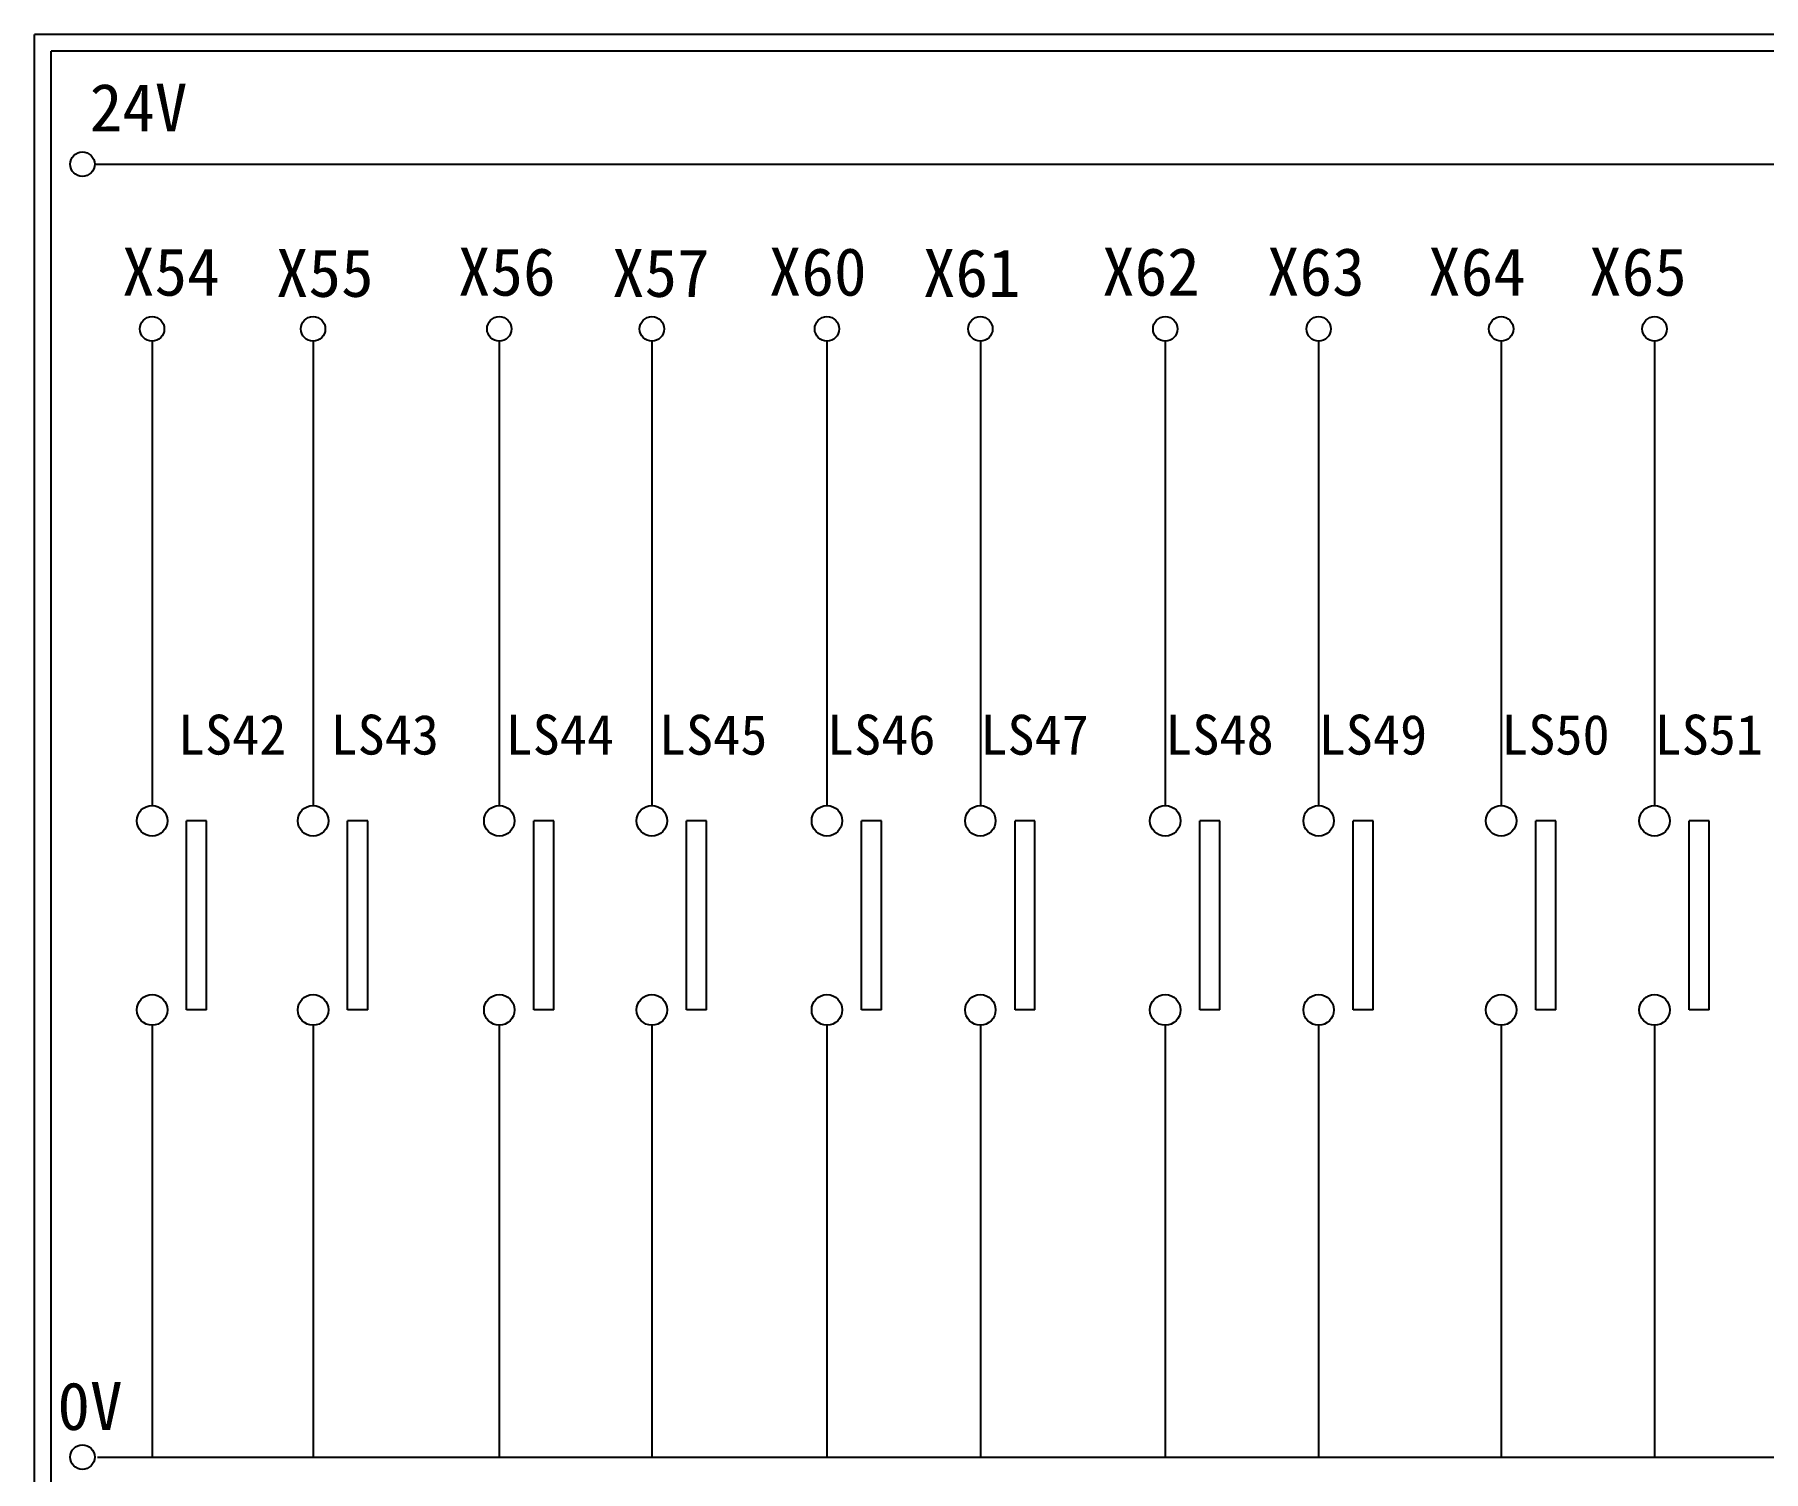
# Model space of a CAD drawing. Extents: x 325 to 612, y 3 to 207.
# Drawn here: x 325.3 to 455.4, y 98.9 to 207 of the extents above; entities that cross this region are included whole.
import ezdxf

# ---------------------------------------------------------------- set-up
doc = ezdxf.new("R2010")
doc.units = 0
doc.layers.get('0').update_dxf_attribs({"linetype": 'CONTINUOUS'})
doc.layers.add('圖框層', color=7, linetype='CONTINUOUS')
doc.layers.add('標尺寸層', color=3, linetype='CONTINUOUS')
doc.styles.add('STSL', font='KAIU.TTF')

msp = doc.modelspace()

# ---------------------------------------------------------------- linework, layer by layer
for p, q in [((338.26, 147.83), (336.76, 147.83)), ((350.38, 147.83), (348.87, 147.83)), ((364.39, 147.83), (362.89, 147.83)), ((375.87, 147.83), (374.37, 147.83)), ((389.04, 147.83), (387.54, 147.83)), ((400.58, 147.83), (399.08, 147.83)), ((414.49, 147.83), (412.98, 147.83)), ((426.03, 147.83), (424.52, 147.83)), ((439.76, 147.83), (438.26, 147.83)), ((451.3, 147.83), (449.8, 147.83)), ((338.26, 133.6), (336.76, 133.6)), ((350.38, 133.6), (348.87, 133.6)), ((364.39, 133.6), (362.89, 133.6)), ((375.87, 133.6), (374.37, 133.6)), ((389.04, 133.6), (387.54, 133.6)), ((400.58, 133.6), (399.08, 133.6)), ((414.49, 133.6), (412.98, 133.6)), ((426.03, 133.6), (424.52, 133.6)), ((439.76, 133.6), (438.26, 133.6)), ((451.3, 133.6), (449.8, 133.6))]:
    msp.add_line(p, q)
at = {"layer": '圖框層', "color": 7}
for p, q in [((612.32, 206.97), (325.32, 206.97)), ((325.32, 3), (325.32, 206.97)), ((611.07, 205.72), (326.57, 205.72)), ((326.57, 4.25), (326.57, 205.72))]:
    msp.add_line(p, q, dxfattribs=at)
at = {"layer": '標尺寸層', "color": 7}
for p, q in [((329.84, 197.22), (607.44, 197.22)), ((334.16, 183.91), (334.16, 148.99)), ((346.27, 183.91), (346.27, 148.99)), ((360.28, 183.91), (360.28, 148.99)), ((371.76, 183.91), (371.76, 148.99)), ((384.93, 183.91), (384.93, 148.99)), ((396.47, 183.91), (396.47, 148.99)), ((410.38, 183.91), (410.38, 148.99)), ((421.92, 183.91), (421.92, 148.99)), ((435.65, 183.91), (435.65, 148.99)), ((447.19, 183.91), (447.19, 148.99)), ((336.76, 133.6), (336.76, 147.83)), ((338.26, 133.6), (338.26, 147.83)), ((348.87, 133.6), (348.87, 147.83)), ((350.38, 133.6), (350.38, 147.83)), ((362.89, 133.6), (362.89, 147.83)), ((364.39, 133.6), (364.39, 147.83)), ((374.37, 133.6), (374.37, 147.83)), ((375.87, 133.6), (375.87, 147.83)), ((387.54, 133.6), (387.54, 147.83)), ((389.04, 133.6), (389.04, 147.83)), ((399.08, 133.6), (399.08, 147.83)), ((400.58, 133.6), (400.58, 147.83)), ((412.98, 133.6), (412.98, 147.83)), ((414.49, 133.6), (414.49, 147.83)), ((424.52, 133.6), (424.52, 147.83)), ((426.03, 133.6), (426.03, 147.83)), ((438.26, 133.6), (438.26, 147.83)), ((439.76, 133.6), (439.76, 147.83)), ((449.8, 133.6), (449.8, 147.83)), ((451.3, 133.6), (451.3, 147.83)), ((334.16, 132.46), (334.16, 99.96)), ((334.16, 132.45), (334.16, 99.96)), ((346.27, 132.46), (346.27, 99.96)), ((346.27, 132.45), (346.27, 99.96)), ((360.28, 132.46), (360.28, 99.96)), ((371.76, 132.46), (371.76, 99.96)), ((384.93, 132.46), (384.93, 99.96)), ((396.47, 132.46), (396.47, 99.96)), ((396.47, 132.45), (396.47, 99.96)), ((410.38, 132.46), (410.38, 99.96)), ((421.92, 132.46), (421.92, 99.96)), ((421.92, 132.45), (421.92, 99.96)), ((435.65, 132.46), (435.65, 99.96)), ((447.19, 132.46), (447.19, 99.96)), ((447.19, 132.45), (447.19, 99.96)), ((330.05, 99.96), (607.92, 99.96))]:
    msp.add_line(p, q, dxfattribs=at)
for centre, radius in [((328.92, 197.22), 0.92), ((334.16, 184.83), 0.92), ((346.27, 184.83), 0.92), ((360.28, 184.83), 0.92), ((371.76, 184.83), 0.92), ((384.93, 184.83), 0.92), ((384.93, 184.83), 0.92), ((396.47, 184.83), 0.92), ((410.38, 184.83), 0.92), ((410.38, 184.83), 0.92), ((421.92, 184.83), 0.92), ((435.65, 184.83), 0.92), ((435.65, 184.83), 0.92), ((447.19, 184.83), 0.92), ((334.16, 147.83), 1.15), ((346.27, 147.83), 1.15), ((360.28, 147.83), 1.15), ((371.76, 147.83), 1.15), ((384.93, 147.83), 1.15), ((396.47, 147.83), 1.15), ((410.38, 147.83), 1.15), ((421.92, 147.83), 1.15), ((435.65, 147.83), 1.15), ((447.19, 147.83), 1.15), ((334.16, 133.6), 1.15), ((346.27, 133.6), 1.15), ((360.28, 133.6), 1.15), ((371.76, 133.6), 1.15), ((384.93, 133.6), 1.15), ((396.47, 133.6), 1.15), ((410.38, 133.6), 1.15), ((421.92, 133.6), 1.15), ((435.65, 133.6), 1.15), ((447.19, 133.6), 1.15), ((328.92, 99.96), 0.92)]:
    msp.add_circle(centre, radius, dxfattribs=at)

# ---------------------------------------------------------------- texts
at = {"layer": '圖框層', "color": 4, "style": 'STSL'}
for s, height, p in [('24V', 3.6, (329.47, 199.68)), ('X54', 3.6, (331.9, 187.33)), ('X55', 3.6, (343.48, 187.24)), ('X56', 3.6, (357.17, 187.33)), ('X57', 3.6, (368.76, 187.24)), ('X60', 3.6, (380.56, 187.33)), ('X61', 3.6, (392.15, 187.24)), ('X62', 3.6, (405.63, 187.33)), ('X63', 3.6, (418.04, 187.33)), ('X64', 3.6, (430.16, 187.33)), ('X65', 3.6, (442.27, 187.33)), ('LS42', 3, (336.1, 152.81)), ('LS43', 3, (347.58, 152.81)), ('LS44', 3, (360.75, 152.81)), ('LS45', 3, (372.29, 152.8)), ('LS46', 3, (384.93, 152.81)), ('LS47', 3, (396.47, 152.8)), ('LS48', 3, (410.38, 152.81)), ('LS49', 3, (421.92, 152.81)), ('LS50', 3, (435.65, 152.81)), ('LS51', 3, (447.19, 152.81)), ('0V', 3.6, (327.04, 102))]:
    msp.add_text(s, height=height, dxfattribs=at).set_placement(p)

doc.saveas('drawing.dxf')
